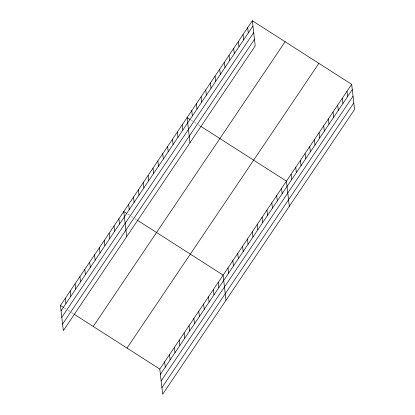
<?xml version="1.0" encoding="UTF-8"?>
<svg xmlns="http://www.w3.org/2000/svg" width="415" height="415" viewBox="0 0 415 415"><rect width="100%" height="100%" fill="white"/><g stroke="black" fill="none" stroke-linecap="round" stroke-linejoin="round"><path stroke-width="0.31" stroke-dasharray="2.08 1.56" d="M191.133 120.143L193.151 121.434M194.666 122.399L197.69 124.339M198.194 124.661L200.212 125.953M127.81 214.104L129.828 215.395M131.342 216.36L134.367 218.3M134.87 218.622L136.888 219.914M64.491 308.065L66.001 309.03M68.019 310.321L71.043 312.262M71.551 312.583L73.564 313.875"/><path stroke-width="0.62" d="M252.341 20.75L255.215 45.93L63.324 330.662L60.455 305.482L252.341 20.75L351.676 84.338L354.545 109.519L162.659 394.25L159.785 369.07L351.676 84.338M61.057 310.783L252.948 26.052M61.804 317.34L253.695 32.614M62.577 324.099L254.462 39.373M93.235 326.465L285.126 41.733M127.006 348.086L318.896 63.355M160.392 374.372L352.283 89.64M161.139 380.929L353.03 96.202M161.907 387.688L353.798 102.962M190.127 119.494L187.103 117.559L189.971 142.739M200.715 126.274L286.433 181.148L289.302 206.328M126.803 213.455L123.779 211.52L126.648 236.7M137.396 220.235L223.109 275.109L225.978 300.289M60.455 305.482L63.479 307.416M74.072 314.197L159.785 369.07M347.018 91.253L347.62 96.555M342.354 98.168L342.961 103.47M337.696 105.083L338.303 110.385M333.038 111.998L333.639 117.3M328.374 118.913L328.981 124.215M323.716 125.828L324.317 131.13M319.057 132.743L319.659 138.045M314.394 139.658L315.001 144.96M309.735 146.573L310.337 151.874M305.077 153.488L305.679 158.789M300.413 160.403L301.02 165.704M295.755 167.318L296.357 172.619M291.097 174.233L291.698 179.534M281.562 188.374L282.169 193.675M276.691 195.605L277.298 200.907M271.82 202.831L272.427 208.133M247.682 27.665L248.289 32.967M266.949 210.057L267.556 215.359M243.024 34.58L243.626 39.882M262.078 217.284L262.685 222.585M238.36 41.495L238.967 46.796M257.207 224.515L257.814 229.817M233.702 48.41L234.309 53.711M252.336 231.741L252.943 237.043M229.044 55.325L229.645 60.626M247.465 238.967L248.071 244.269M224.38 62.24L224.987 67.541M242.593 246.199L243.2 251.5M219.722 69.155L220.329 74.456M237.722 253.425L238.329 258.727M215.063 76.07L215.665 81.371M232.851 260.651L233.458 265.953M210.4 82.984L211.007 88.286M227.98 267.882L228.587 273.184M205.741 89.899L206.343 95.201M201.083 96.814L201.685 102.116M218.238 282.335L218.845 287.637M196.419 103.729L197.026 109.031M213.367 289.561L213.974 294.863M191.761 110.644L192.363 115.946M208.496 296.792L209.103 302.094M203.625 304.019L204.232 309.32M182.232 124.785L182.833 130.087M198.754 311.245L199.361 316.546M177.361 132.012L177.962 137.313M193.883 318.476L194.49 323.778M172.49 139.243L173.091 144.544M189.012 325.702L189.619 331.004M167.619 146.469L168.22 151.771M184.141 332.929L184.748 338.23M162.747 153.695L163.349 158.997M179.27 340.16L179.877 345.462M157.876 160.927L158.478 166.228M174.399 347.386L175.006 352.688M153.005 168.153L153.607 173.454M169.528 354.612L170.134 359.914M148.134 175.379L148.736 180.681M164.656 361.839L165.263 367.145M143.263 182.61L143.865 187.912M138.392 189.837L138.994 195.138M133.521 197.063L134.123 202.364M128.65 204.289L129.252 209.591M118.908 218.747L119.51 224.048M114.037 225.973L114.639 231.274M109.166 233.204L109.768 238.506M104.295 240.43L104.896 245.732M99.424 247.656L100.025 252.958M94.553 254.888L95.154 260.189M89.681 262.114L90.283 267.416M84.81 269.34L85.412 274.642M79.939 276.566L80.541 281.873M75.068 283.798L75.67 289.099M70.197 291.024L70.799 296.326M65.326 298.25L65.928 303.552"/></g></svg>
